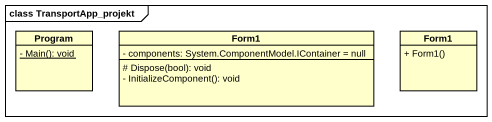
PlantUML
@startuml
mainframe class TransportApp_projekt
hide circle
hide empty members
skinparam classAttributeIconSize 0
class Program {
  {static} - Main(): void
}
class Form1 {
  - components: System.ComponentModel.IContainer = null
  # Dispose(bool): void
  - InitializeComponent(): void
}
class "Form1" as Form1_2 {
  + Form1()
}
@enduml
